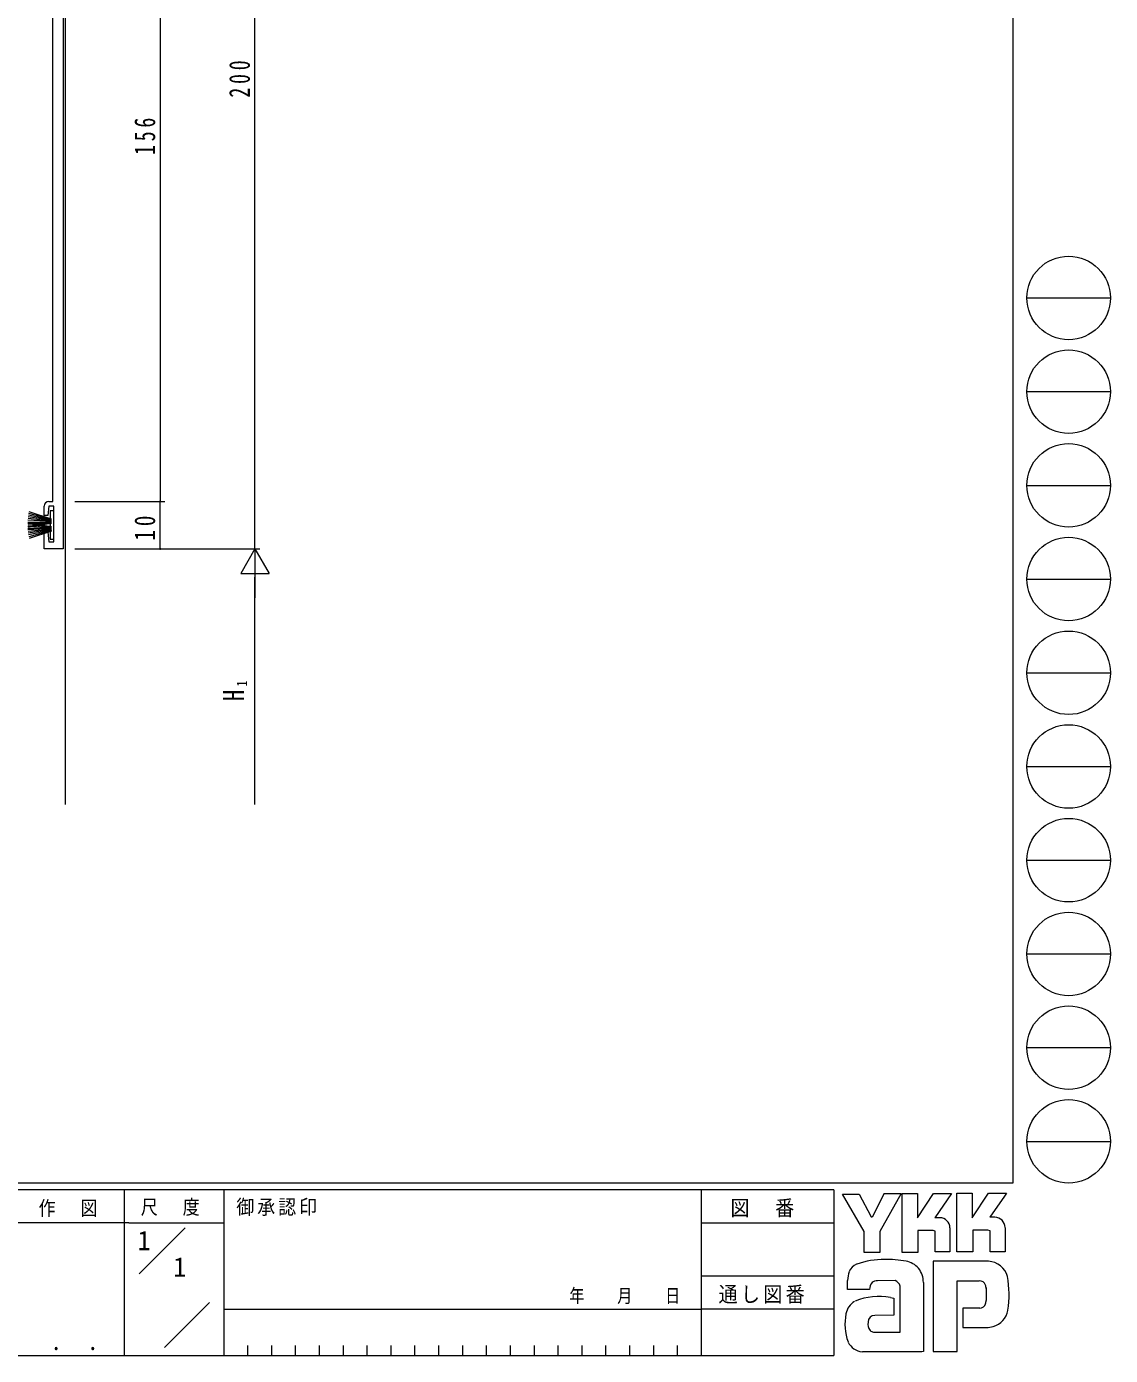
# Model space of a CAD drawing. Units: millimetres on the paper. Extents: x -397 to 397, y -282 to 282.
# Drawn here: x 167.9 to 396.7, y -282.1 to -1.4 of the extents above; entities that cross this region are included whole.
import ezdxf
from ezdxf.enums import TextEntityAlignment as Align

# ---------------------------------------------------------------- set-up
doc = ezdxf.new("R2010")
doc.units = ezdxf.units.MM
doc.linetypes.add('USER3', pattern=[15, 10, -1, 1, -1, 1, -1])
for name, color, linetype, lineweight in [('0-1_USER1', 7, 'Continuous', 18), ('0-3_YKK_11', 7, 'Continuous', 18), ('0-4_YKK_12', 2, 'Continuous', 18), ('0-5_YSS_K', 4, 'Continuous', 18), ('0-6_YKK_13', 6, 'Continuous', 18)]:
    doc.layers.add(name, color=color, linetype=linetype, lineweight=lineweight)
doc.layers.add('0-2_YKK_ZWAK', color=7, linetype='Continuous')
doc.styles.add('ＭＳ ゴシック', font='')
doc.styles.get('ＭＳ ゴシック').set_extended_font_data('MS Gothic')

msp = doc.modelspace()

# ---------------------------------------------------------------- linework, layer by layer
at = {"layer": '0-1_USER1'}
for p, q in [((376.092, 279.3), (376.092, -245.7)), ((379.068, -58.716), (396.708, -58.716)), ((379.068, -78.512), (396.708, -78.512)), ((379.068, -98.308), (396.708, -98.308)), ((379.068, -118.104), (396.708, -118.104)), ((379.068, -137.9), (396.708, -137.9)), ((379.068, -157.696), (396.708, -157.696)), ((379.068, -177.492), (396.708, -177.492)), ((379.068, -197.288), (396.708, -197.288)), ((379.068, -217.084), (396.708, -217.084)), ((379.068, -236.88), (396.708, -236.88)), ((376.092, -245.7), (-393.908, -245.7)), ((338.292, -247.1), (-393.908, -247.1)), ((188.492, -247.1), (188.492, -282.1)), ((209.492, -247.1), (209.492, -282.1)), ((310.291, -247.1), (310.291, -282.1)), ((338.292, -247.1), (338.292, -282.1)), ((340.129, -248.006), (343.642, -248.006)), ((344.724, -255.899), (340.129, -248.006)), ((348.928, -247.898), (346.372, -252.871)), ((352.751, -260.331), (352.751, -247.925)), ((364.266, -247.817), (367.537, -247.817)), ((364.266, -260.223), (364.266, -247.817)), ((370.969, -247.817), (374.753, -247.817)), ((374.375, -248.465), (371.253, -252.925)), ((374.753, -247.817), (374.375, -248.465)), ((189.476, -254.099), (121.292, -254.099)), ((189.476, -254.099), (209.492, -254.099)), ((191.662, -264.836), (201.355, -255.143)), ((310.291, -254.1), (338.292, -254.1)), ((360.671, -253.006), (359.632, -253.006)), ((362.833, -255.169), (362.833, -260.25)), ((372.292, -252.925), (371.253, -252.925)), ((374.456, -255.169), (374.456, -260.196)), ((359.266, -255.682), (356.076, -255.682)), ((367.672, -255.655), (367.672, -260.223)), ((370.861, -255.655), (367.672, -255.655)), ((371.294, -255.817), (370.861, -255.655)), ((371.294, -260.196), (371.294, -255.817)), ((367.672, -260.223), (364.266, -260.223)), ((371.294, -260.146), (371.344, -260.196)), ((374.456, -260.196), (371.294, -260.196)), ((370.915, -262.196), (359.32, -262.196)), ((359.32, -262.196), (359.32, -281.306)), ((310.291, -265.299), (338.292, -265.299)), ((341.21, -268.17), (341.21, -266.241)), ((351.238, -266.305), (347.54, -266.375)), ((364.347, -266.359), (368.996, -266.359)), ((364.347, -281.306), (364.347, -266.359)), ((345.859, -268.17), (341.21, -268.17)), ((352.319, -277.171), (352.319, -267.44)), ((357.211, -266.683), (357.211, -281.279)), ((370.465, -267.856), (370.483, -270.491)), ((196.964, -280.445), (206.488, -270.921)), ((365.563, -272.089), (365.563, -276.225)), ((369.104, -272.089), (365.563, -272.089)), ((209.492, -272.3), (310.291, -272.3)), ((338.292, -272.299), (310.291, -272.299)), ((350.967, -273.63), (346.973, -273.635)), ((346.697, -277.171), (352.319, -277.171)), ((351.886, -277.171), (352.238, -277.171)), ((352.319, -277.17), (352.32, -277.171)), ((365.563, -276.225), (370.888, -276.225)), ((370.888, -276.225), (371.969, -275.982)), ((214.532, -280), (214.532, -282.1)), ((219.572, -280), (219.572, -282.1)), ((224.612, -280), (224.612, -282.1)), ((229.652, -280), (229.652, -282.1)), ((234.692, -280), (234.692, -282.1)), ((239.732, -280), (239.732, -282.1)), ((244.772, -280), (244.772, -282.1)), ((249.812, -280), (249.812, -282.1)), ((254.852, -280), (254.852, -282.1)), ((259.892, -280), (259.892, -282.1)), ((264.932, -280), (264.932, -282.1)), ((269.972, -280), (269.972, -282.1)), ((275.012, -280), (275.012, -282.1)), ((280.052, -280), (280.052, -282.1)), ((285.092, -280), (285.092, -282.1)), ((290.132, -280), (290.132, -282.1)), ((295.172, -280), (295.172, -282.1)), ((300.211, -280), (300.211, -282.1)), ((305.251, -280), (305.251, -282.1)), ((-393.908, -282.1), (338.292, -282.1)), ((345.859, -281.36), (344.372, -281.36)), ((356.887, -281.333), (345.859, -281.36)), ((357.211, -281.279), (356.887, -281.333))]:
    msp.add_line(p, q, dxfattribs=at)
for points in [[(343.642, -248.006), (346.156, -252.709), (346.372, -252.871)], [(348.928, -247.898), (352.554, -247.898), (348.021, -255.926)], [(352.751, -247.925), (355.968, -247.925), (355.968, -253.023), (359.347, -247.871)], [(359.347, -247.871), (363.172, -247.871), (359.632, -253.006)], [(367.537, -247.817), (367.537, -253.008), (370.969, -247.817)], [(348.021, -255.926), (348.021, -260.358), (344.724, -260.358), (344.724, -255.899)], [(356.076, -255.682), (356.076, -260.331), (352.751, -260.331)], [(362.833, -260.25), (359.698, -260.25), (359.698, -255.845), (359.266, -255.682)], [(350.265, -269.873), (350.967, -270.035), (350.967, -273.63)], [(359.32, -281.306), (363.563, -281.306), (364.347, -281.306)]]:
    msp.add_lwpolyline(points, dxfattribs=at)
for centre in [(387.888, -58.716), (387.888, -78.512), (387.888, -98.308), (387.888, -118.104), (387.888, -137.9), (387.888, -157.696), (387.888, -177.492), (387.888, -197.288), (387.888, -217.084), (387.888, -236.88)]:
    msp.add_circle(centre, 8.82, dxfattribs=at)
for centre, radius, start, end in [((360.671, -255.169), 2.163, 0.00166, 89.99604), ((372.292, -255.088), 2.163, 0.00166, 89.99604), ((343.898, -265.155), 2.444, 109.02127, 161.51264), ((349.014, -279.501), 17.68, 89.89165, 109.30848), ((349.533, -282.563), 20.748, 78.7801, 91.46938), ((352.822, -266.596), 4.449, 40.66422, 80.31694), ((352.601, -266.585), 4.612, 358.78059, 38.76563), ((370.764, -266.54), 4.341, 14.44572, 87.08746), ((346.251, -266.266), 5.037, 158.41083, 179.71775), ((347.407, -268.071), 1.701, 85.50551, 126.78038), ((350.748, -267.854), 1.625, 14.7552, 72.44995), ((369.157, -267.579), 1.229, 16.43123, 96.91661), ((354.458, -269.287), 20.86, 350.99027, 10.67625), ((347.967, -268.107), 2.109, 138.46382, 181.71359), ((366.823, -268.308), 3.673, 4.93423, 17.03552), ((344.719, -274.027), 3.908, 121.82711, 169.08475), ((347.812, -282.954), 13.309, 79.38098, 112.05825), ((369.105, -270.784), 1.306, 269.95468, 342.90145), ((366.802, -270.141), 3.697, 343.6902, 354.75362), ((351.741, -275.495), 11.082, 168.76372, 199.80079), ((347.874, -275.428), 2.369, 171.08203, 216.71923), ((346.982, -275.079), 1.445, 90.33953, 178.03639), ((370.827, -271.845), 4.291, 285.44291, 349.90448), ((346.942, -275.665), 1.526, 230.9728, 260.75491), ((344.732, -277.543), 3.823, 207.31435, 263.59464)]:
    msp.add_arc(centre, radius, start, end, dxfattribs=at)
at = {"layer": '0-3_YKK_11'}
for p, q in [((175.591, 54.293), (175.591, -111.707)), ((173.391, -101.707), (173.391, 43.039)), ((171.591, -104.707), (171.591, -102.707)), ((172.591, -102.707), (172.391, -104.707)), ((172.591, -101.707), (173.391, -101.707)), ((173.661, -102.707), (172.591, -102.707)), ((173.661, -110.207), (173.661, -102.707)), ((172.391, -104.707), (171.591, -104.707)), ((171.591, -108.207), (172.391, -108.207)), ((171.591, -111.707), (171.591, -108.207)), ((172.391, -108.207), (172.591, -110.207)), ((175.591, -111.707), (171.591, -111.707)), ((172.591, -110.207), (173.661, -110.207))]:
    msp.add_line(p, q, dxfattribs=at)
msp.add_arc((172.591, -102.707), 1, 90.00001, 179.99999, dxfattribs=at)
at = {"layer": '0-4_YKK_12'}
msp.add_line((176.092, -165.706), (176.092, 149.219), dxfattribs=at)
at = {"layer": '0-5_YSS_K', "linetype": 'USER3'}
for p, q in [((172.861, -103.707), (172.861, -105.36)), ((173.661, -103.707), (172.861, -103.707)), ((173.661, -109.707), (173.661, -103.707)), ((168.161, -106.057), (173.161, -106.057)), ((173.161, -105.957), (168.168, -105.695)), ((173.161, -106.157), (168.168, -106.419)), ((173.161, -105.857), (168.188, -105.334)), ((173.161, -106.257), (168.188, -106.78)), ((173.161, -107.157), (168.188, -106.634)), ((173.161, -105.757), (168.222, -104.975)), ((173.161, -107.057), (168.222, -106.275)), ((173.161, -106.357), (168.222, -107.139)), ((173.161, -105.657), (168.27, -104.618)), ((173.161, -105.557), (168.331, -104.263)), ((173.161, -105.457), (168.406, -103.912)), ((172.861, -106.405), (172.861, -107.01)), ((168.161, -107.357), (173.161, -107.357)), ((173.161, -107.257), (168.168, -106.995)), ((173.161, -107.457), (168.168, -107.719)), ((173.161, -107.557), (168.188, -108.08)), ((173.161, -107.657), (168.222, -108.439)), ((173.161, -107.757), (168.27, -108.797)), ((173.161, -107.857), (168.331, -109.151)), ((173.161, -107.957), (168.406, -109.502)), ((172.861, -108.055), (172.861, -109.707)), ((172.861, -109.707), (173.661, -109.707))]:
    msp.add_line(p, q, dxfattribs=at)
at = {"layer": '0-6_YKK_13'}
for p, q in [((216.092, -111.707), (216.092, 88.293)), ((196.092, 54.29), (196.092, -101.71)), ((178.092, -101.71), (197.092, -101.71)), ((179.092, -101.71), (197.092, -101.71)), ((196.092, -111.71), (196.092, -101.71)), ((178.092, -111.707), (217.092, -111.707)), ((178.092, -111.707), (217.092, -111.707)), ((178.092, -111.71), (197.092, -111.71)), ((216.092, -111.707), (213.092, -116.903)), ((216.092, -111.707), (216.092, -122.099)), ((216.092, -111.707), (219.092, -116.903)), ((213.092, -116.903), (219.092, -116.903)), ((216.092, -165.704), (216.092, -117.707))]:
    msp.add_line(p, q, dxfattribs=at)
for centre, start, end in [((196.092, -101.71), 90, 270), ((196.092, -101.71), 90, 270), ((196.092, -101.71), 270, 90), ((196.092, -101.71), 270, 90), ((196.092, -111.71), 90, 270), ((196.092, -111.71), 270, 90)]:
    msp.add_arc(centre, 0.106, start, end, dxfattribs=at)

# ---------------------------------------------------------------- texts
at = {"layer": '0-1_USER1', "attachment_point": 7, "style": 'ＭＳ ゴシック'}
for s, insert, char_height in [('\\T1.24;\\W0.85;作\\~\\~図', (170.412, -252.862), 3.079), ('\\T1.24;\\W0.85;尺\\~\\~度', (192.004, -252.637), 3.079), ('\\T1.17;\\W0.9;御承認印', (212.159, -252.633), 3.079), ('\\T1.17;\\W0.9;図\u3000番', (316.489, -252.962), 3.284), ('\\T1.28;\\W0.8;年\\~\\~\\~月\\~\\~\\~日', (282.468, -271.269), 2.903), ('\\T1.17;\\W0.9;通し図番', (313.971, -271.185), 3.284), ('\\T1.24;\\W0.85;\\~．\\~．', (170.547, -281.046), 3.592)]:
    msp.add_mtext(s, dxfattribs=dict(at, insert=insert, char_height=char_height))
at = {"layer": '0-2_YKK_ZWAK', "style": 'ＭＳ ゴシック'}
for p in [(191.292, -261.099), (198.825, -266.699)]:
    msp.add_text('1', height=4.106, dxfattribs=at).set_placement(p, align=Align.BOTTOM_LEFT)
at = {"layer": '0-6_YKK_13', "color": 7, "style": 'ＭＳ ゴシック', "width": 0.8}
for s, height, p in [('1', 2.199, (215.092, -140.767)), ('H', 4.399, (215.092, -143.886))]:
    msp.add_text(s, height=height, rotation=90, dxfattribs=at).set_placement(p, align=Align.BOTTOM_LEFT)
at = {"layer": '0-6_YKK_13', "color": 7, "char_height": 4.399, "attachment_point": 7, "rotation": 90, "style": 'ＭＳ ゴシック'}
for s, insert in [('\\T1.38;\\W0.7;200', (215.092, -16.409)), ('\\T1.38;\\W0.7;156', (195.092, -28.522)), ('\\T1.37;\\W0.75;10', (195.092, -110.011))]:
    msp.add_mtext(s, dxfattribs=dict(at, insert=insert))

doc.saveas('drawing.dxf')
